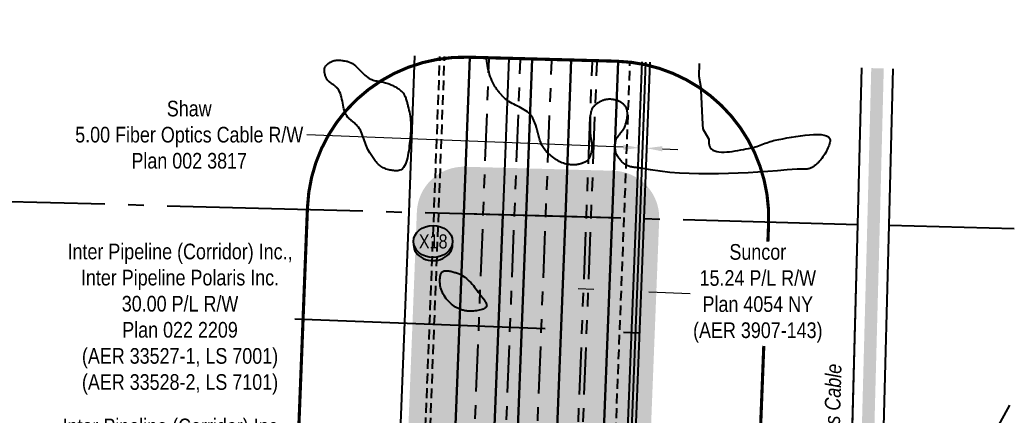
# Model space of a CAD drawing. Extents: x 373067 to 375041, y 6008437 to 6010386.
# Drawn here: x 373884 to 374519, y 6009244 to 6009496 of the extents above; entities that cross this region are included whole.
import ezdxf
from ezdxf.enums import TextEntityAlignment as Align

# ---------------------------------------------------------------- set-up
doc = ezdxf.new("R2010")
doc.units = 0
doc.header["$LTSCALE"] = 5
doc.header["$PDSIZE"] = 0.5
for name, pattern in [('foc-DRILLPATH', [14.75, 6, -1.75, 1.75, -1.75, 1.75, -1.75]), ('foc-QUARTERLINE', [33, 25, -3, 2, -3]), ('foc-TIELINE', [1.875, 1.25, -0.625]), ('UG_PIPE', [1.875, 1.25, -0.625])]:
    doc.linetypes.add(name, pattern=pattern)
doc.layers.get('Defpoints').update_dxf_attribs({"color": 9})
for name, color, linetype in [('AS-CABLE', 224, 'foc-CABLE'), ('AS-PIPE-UG', 44, 'UG_PIPE'), ('AS-ROADS', 254, 'Continuous'), ('AS-TELEPHONE-T', 224, 'Continuous'), ('AS-TELUS', 224, 'foc-TEL'), ('C-RW', 13, 'Continuous'), ('F-RW', 190, 'Continuous'), ('L-QSEC', 8, 'foc-QUARTERLINE'), ('L-SEC', 7, 'Continuous'), ('P-BUFFER-H 30m', 51, 'Continuous'), ('P-BUFFER-YELLOW', 50, 'foc-TIELINE'), ('P-CROSSINGS', 250, 'Continuous'), ('P-PDRILLPATH', 12, 'foc-DRILLPATH'), ('P-PROPOSED', 10, 'Continuous'), ('P-PROPOSED-T', 10, 'Continuous'), ('WETLAND', 143, 'Continuous')]:
    doc.layers.add(name, color=color, linetype=linetype)
doc.layers.add('F-RW-T', color=190, linetype='Continuous', lineweight=9)
for name, color, linetype, true_color in [('P-REPAIR-BLUE-H', 7, 'Continuous', 0xa0d6fd), ('P-REPAIR-BROWN-H', 7, 'Continuous', 0xe7d5cf), ('P-REPAIR-GREEN-H', 7, 'Continuous', 0xd9ffb3), ('P-REPAIR-PURPLE-H', 7, 'Continuous', 0xeeddfd)]:
    doc.layers.add(name, color=color, linetype=linetype, true_color=true_color)
doc.styles.add('80CG', font='ARIALN.TTF', dxfattribs={"height": 10})
doc.styles.add('80L', font='ARIALN.TTF', dxfattribs={"height": 10})
doc.styles.add('Crossing', font='ARIALN.TTF', dxfattribs={"height": 10})
doc.styles.add('foc-LtypeFont', font='ARIALN.TTF', dxfattribs={"height": 7.35})
doc.linetypes.add('foc-CABLE', pattern='A,2,-1,["C",foc-LtypeFont,S=0.2,R=0,X=-0.625,Y=-0.75],-1.24,8', length=12.24)
doc.linetypes.add('foc-TEL', pattern='A,2,-1,["T",foc-LtypeFont,S=0.2,R=0,X=-0.425,Y=-0.75],-1.24,8', length=12.24)
doc.linetypes.add('foc-TEL-NOLINE', pattern='A,0,-2,["T",foc-LtypeFont,S=0.2,R=0,X=-0.425,Y=-0.75],-10.24', length=12.24)
doc.dimstyles.new('Compass 5 000', dxfattribs={"dimscale": 5, "dimtxt": 9, "dimasz": 2, "dimexe": 0.2, "dimexo": 0.0625, "dimgap": 0.5, "dimtad": 0, "dimtih": 1, "dimtoh": 1, "dimzin": 0, "dimdsep": 46, "dimtxsty": '80CG', "dimcen": 0.1, "dimse1": 1, "dimse2": 1, "dimclrd": 256, "dimclrt": 256, "dimaunit": 1, "dimadec": 4, "dimazin": 0, "dimtfac": 0.06, "dimtofl": 0, "dimtmove": 0, "dimatfit": 1, "dimfxl": 0.2, "dimtolj": 1, "dimtzin": 0, "dimlwd": -1, "dimarcsym": 0})

# ---------------------------------------------------------------- blocks, each defined once
blk = doc.blocks.new('*D428')
at = {"layer": 'Defpoints', "color": 0, "transparency": 16777216}
for p in [(374200.73, 6009204.15), (374198.63, 6009150.85), (374223.61, 6009149.86)]:
    blk.add_point(p, dxfattribs=at)
at = {"layer": 'P-PROPOSED-T', "color": 240, "transparency": 16777216}
for p, q in [((374190.74, 6009204.55), (374052.98, 6009209.98)), ((374235.71, 6009202.78), (374245.7, 6009202.38))]:
    blk.add_line(p, q, dxfattribs=at)
for points in [[(374190.81, 6009206.21), (374190.68, 6009202.88), (374200.73, 6009204.15)], [(374235.77, 6009204.44), (374235.64, 6009201.11), (374225.71, 6009203.17)]]:
    blk.add_solid(points, dxfattribs=at)
at = {"layer": 'P-PROPOSED-T', "transparency": 16777216, "insert": (373981.17, 6009209.98), "char_height": 10, "attachment_point": 5, "style": '80CG'}
blk.add_mtext('\\A1;Inter Pipeline (Corridor) Inc.\\P25.00 P/L R/W\\PPlan 082 4569\\P(AER 48184-4, LS 7007)', dxfattribs=at)
blk = doc.blocks.new('*D429')
at = {"layer": 'Defpoints', "color": 0, "transparency": 16777216}
for p in [(374229.46, 6009298.31), (374224.96, 6009184.09), (374254.94, 6009182.91)]:
    blk.add_point(p, dxfattribs=at)
at = {"layer": 'P-PROPOSED-T', "color": 240, "transparency": 16777216}
for p, q in [((374219.47, 6009298.7), (374059.34, 6009305.01)), ((374269.43, 6009296.73), (374279.42, 6009296.34))]:
    blk.add_line(p, q, dxfattribs=at)
for points in [[(374219.54, 6009300.36), (374219.4, 6009297.03), (374229.46, 6009298.31)], [(374269.5, 6009298.4), (374269.37, 6009295.07), (374259.44, 6009297.12)]]:
    blk.add_solid(points, dxfattribs=at)
at = {"layer": 'P-PROPOSED-T', "transparency": 16777216, "insert": (373985.94, 6009305.01), "char_height": 10, "attachment_point": 5, "style": '80CG'}
blk.add_mtext('\\A1;Inter Pipeline (Corridor) Inc.,\\PInter Pipeline Polaris Inc.\\P30.00 P/L R/W\\PPlan 022 2209\\P(AER 33527-1, LS 7001)\\P(AER 33528-2, LS 7101)', dxfattribs=at)
blk = doc.blocks.new('*D430')
at = {"layer": 'Defpoints', "color": 0, "transparency": 16777216}
for p in [(374260.48, 6009323.46), (374258.95, 6009284.62), (374274.17, 6009284.02)]:
    blk.add_point(p, dxfattribs=at)
at = {"layer": 'F-RW-T', "transparency": 16777216}
for p, q in [((374250.48, 6009323.85), (374240.49, 6009324.25)), ((374285.7, 6009322.46), (374312.14, 6009321.42))]:
    blk.add_line(p, q, dxfattribs=at)
for points in [[(374250.55, 6009325.52), (374250.42, 6009322.19), (374260.48, 6009323.46)], [(374285.76, 6009324.13), (374285.63, 6009320.8), (374275.71, 6009322.86)]]:
    blk.add_solid(points, dxfattribs=at)
at = {"layer": 'F-RW-T', "transparency": 16777216, "insert": (374355.33, 6009321.42), "char_height": 10, "attachment_point": 5, "style": '80CG'}
blk.add_mtext('\\A1;Suncor\\P15.24 P/L R/W\\PPlan 4054 NY\\P(AER 3907-143)', dxfattribs=at)
blk = doc.blocks.new('*D431')
at = {"layer": 'Defpoints', "color": 0, "transparency": 16777216}
for p in [(374279.31, 6009414.36), (374262.85, 6008996.74), (374267.85, 6008996.54)]:
    blk.add_point(p, dxfattribs=at)
at = {"layer": 'F-RW-T', "transparency": 16777216}
for p, q in [((374269.32, 6009414.75), (374066.93, 6009422.73)), ((374294.3, 6009413.77), (374304.29, 6009413.37))]:
    blk.add_line(p, q, dxfattribs=at)
for points in [[(374269.38, 6009416.42), (374269.25, 6009413.09), (374279.31, 6009414.36)], [(374294.36, 6009415.43), (374294.23, 6009412.1), (374284.31, 6009414.16)]]:
    blk.add_solid(points, dxfattribs=at)
at = {"layer": 'F-RW-T', "transparency": 16777216, "insert": (373991.81, 6009422.73), "char_height": 10, "attachment_point": 5, "style": '80CG'}
blk.add_mtext('\\A1;Shaw\\P5.00 Fiber Optics Cable R/W\\PPlan 002 3817', dxfattribs=at)
blk = doc.blocks.new('xing2')
h = blk.add_hatch(color=50)
h.dxf.hatch_style = 1
edge = h.paths.add_edge_path()
edge.add_ellipse((0, 0), major_axis=(-12.5, 0), ratio=0.816297, start_angle=0, end_angle=360)
h = blk.add_hatch(color=250)
h.dxf.hatch_style = 1
edge = h.paths.add_edge_path()
edge.add_ellipse((0, -2.05), major_axis=(-12.5, 0), ratio=0.816297, start_angle=0, end_angle=180)
edge.add_line((12.5, -2.05), (12.5, 0))
edge.add_ellipse((0, 0), major_axis=(-12.5, 0), ratio=0.816297, start_angle=0, end_angle=180, ccw=False)
edge.add_line((-12.5, 0), (-12.5, -2.05))
at = {"color": 250}
blk.add_ellipse((0, 0), major_axis=(-12.5, 0), ratio=0.816297, dxfattribs=at)
blk.add_ellipse((0, -2.05), major_axis=(-12.5, 0), ratio=0.816297, start_param=0, end_param=3.141593, dxfattribs=at)
at = {"color": 250, "style": 'Crossing'}
blk.add_attdef('CROSSING', text='', height=9, dxfattribs=at).set_placement((0.09, 0.02), align=Align.MIDDLE_CENTER)
at = {"color": 250, "style": 'Crossing', "flags": 1}
for tag, p in [('OWNER', (0.09, -12.49)), ('DESCRIPTION', (0.09, -25.77)), ('LOCATION', (0.09, -39.3)), ('DWG_REF', (0.09, -52.84))]:
    blk.add_attdef(tag, text='', height=9, dxfattribs=at).set_placement(p, align=Align.MIDDLE_CENTER)

msp = doc.modelspace()

# ---------------------------------------------------------------- hatches: boundary and pattern name
at = {"layer": 'P-BUFFER-H 30m'}
h = msp.add_hatch(color=256, dxfattribs=at)
h.dxf.hatch_style = 1
h.paths.add_polyline_path([(374292.278, 6009368.566, 0.4178257), (374263.113, 6009399.736), (374168.14, 6009402.307, 0.4106106), (374137.352, 6009373.499), (374105.676, 6008569.655, 0.4176154), (374134.819, 6008538.486), (374229.789, 6008535.846, 0.4108199), (374260.599, 6008564.654)])
h.paths.add_polyline_path([(374230.622, 6008565.835), (374200.632, 6008566.668), (374175.64, 6008567.363), (374160.645, 6008567.78), (374135.653, 6008568.474), (374167.328, 6009372.318), (374192.321, 6009371.641), (374207.317, 6009371.235), (374232.31, 6009370.559), (374262.301, 6009369.747)], flags=16)
at = {"layer": 'P-REPAIR-BLUE-H'}
h = msp.add_hatch(color=256, dxfattribs=at)
h.dxf.hatch_style = 1
h.paths.add_polyline_path([(374135.653, 6008568.474), (374160.645, 6008567.78), (374192.321, 6009371.641), (374167.328, 6009372.318)])
at = {"layer": 'P-REPAIR-BROWN-H'}
h = msp.add_hatch(color=256, dxfattribs=at)
h.dxf.hatch_style = 1
h.paths.add_polyline_path([(374192.321, 6009371.641), (374160.645, 6008567.78), (374175.64, 6008567.363), (374207.317, 6009371.235)])
at = {"layer": 'P-REPAIR-GREEN-H'}
h = msp.add_hatch(color=256, dxfattribs=at)
h.dxf.hatch_style = 1
h.paths.add_polyline_path([(374207.317, 6009371.235), (374175.64, 6008567.363), (374200.632, 6008566.668), (374232.31, 6009370.559)])
at = {"layer": 'P-REPAIR-PURPLE-H'}
h = msp.add_hatch(color=256, dxfattribs=at)
h.dxf.hatch_style = 1
h.paths.add_polyline_path([(374232.31, 6009370.559), (374200.632, 6008566.668), (374230.622, 6008565.835), (374262.301, 6009369.747)])

# ---------------------------------------------------------------- linework, layer by layer
at = {"layer": 'AS-CABLE', "flags": 128}
msp.add_lwpolyline([(374243.528, 6008445.31), (374247.6, 6008545.264), (374248.358, 6008565.367, -0.0004239), (374248.358, 6008565.371), (374280.037, 6009369.295), (374283.818, 6009469.201)], format="xyb", dxfattribs=at)
at = {"layer": 'AS-PIPE-UG', "flags": 128}
for points in [[(374111.828, 6008448.97), (374115.907, 6008549.113), (374116.667, 6008569.207), (374148.343, 6009373.052), (374152.118, 6009472.767)], [(374114.827, 6008448.887), (374118.905, 6008548.995), (374119.665, 6008569.091), (374151.34, 6009372.936), (374155.117, 6009472.685)], [(374233.411, 6008445.591), (374237.485, 6008545.603), (374238.243, 6008565.705), (374269.922, 6009369.628), (374273.701, 6009469.475)]]:
    msp.add_lwpolyline(points, dxfattribs=at)
at = {"layer": 'AS-ROADS', "const_width": 8, "flags": 128}
msp.add_lwpolyline([(374404.656, 6008440.832), (374407.315, 6008540.821), (374407.851, 6008560.935), (374429.314, 6009365.268), (374431.859, 6009465.193)], dxfattribs=at)
at = {"layer": 'AS-TELUS', "linetype": 'foc-TEL-NOLINE', "flags": 128}
msp.add_lwpolyline([(374394.6, 6008441.111), (374397.258, 6008541.076), (374397.817, 6008561.188), (374419.227, 6009365.498), (374421.79, 6009465.465)], dxfattribs=at)
at = {"layer": 'C-RW', "flags": 128}
for points in [[(374196.104, 6009471.576), (374192.321, 6009371.641), (374160.645, 6008567.78), (374135.653, 6008568.474), (374167.328, 6009372.318), (374171.112, 6009472.252)], [(374196.104, 6009471.576), (374192.321, 6009371.641), (374160.645, 6008567.78), (374175.64, 6008567.363), (374207.317, 6009371.235), (374211.1, 6009471.17)], [(374211.1, 6009471.17), (374207.317, 6009371.235), (374175.64, 6008567.363), (374200.632, 6008566.668), (374232.31, 6009370.559), (374236.092, 6009470.493)], [(374236.092, 6009470.493), (374232.31, 6009370.559), (374200.632, 6008566.668), (374230.622, 6008565.835), (374262.301, 6009369.747), (374266.083, 6009469.681)]]:
    msp.add_lwpolyline(points, dxfattribs=at)
at = {"layer": 'F-RW', "flags": 128}
for points in [[(374171.112, 6009472.252), (374167.328, 6009372.318), (374135.653, 6008568.474), (374100.664, 6008569.447), (374132.339, 6009373.265), (374136.122, 6009473.2)], [(374286.317, 6009469.133), (374282.535, 6009369.199), (374250.856, 6008565.273), (374245.858, 6008565.411), (374277.536, 6009369.334), (374281.319, 6009469.268)], [(374516.185, 6009250.006), (374455.034, 6009138.887), (374432.754, 6009117.81), (374432.066, 6009091.981), (374469.68, 6009127.565), (374515.123, 6009210.14)]]:
    msp.add_lwpolyline(points, dxfattribs=at)
at = {"layer": 'F-RW'}
msp.add_lwpolyline([(374266.083, 6009469.681), (374262.301, 6009369.747), (374230.622, 6008565.835), (374245.858, 6008565.411), (374277.536, 6009369.334), (374281.319, 6009469.268)], dxfattribs=at)
at = {"layer": 'L-QSEC'}
for p, q in [((373647.893, 6009386.382), (374419.227, 6009365.498)), ((374439.371, 6009365.006), (374519.195, 6009362.963))]:
    msp.add_line(p, q, dxfattribs=at)
at = {"layer": 'L-SEC'}
for p, q in [((374419.227, 6009365.498), (374421.79, 6009465.465)), ((374439.34, 6009364.982), (374441.903, 6009464.921)), ((374397.794, 6008561.189), (374419.227, 6009365.498)), ((374417.907, 6008560.667), (374439.34, 6009364.962))]:
    msp.add_line(p, q, dxfattribs=at)
at = {"layer": 'P-BUFFER-YELLOW', "ltscale": 2, "const_width": 2, "flags": 128}
msp.add_lwpolyline([(374361.776, 6009354.467), (374362.223, 6009365.809, 0.4178257), (374265.007, 6009469.71), (374170.035, 6009472.281, 0.4106106), (374067.406, 6009376.256), (374035.73, 6008572.412, 0.4176154), (374132.875, 6008468.513), (374227.844, 6008465.873, 0.2215652), (374305.379, 6008499.416)], format="xyb", dxfattribs=at)
at = {"layer": 'P-BUFFER-YELLOW', "ltscale": 2, "flags": 128}
msp.add_lwpolyline([(374344.656, 6008919.989, 2, 2, 0), (374354.068, 6009158.839, 2, 2, 0), (374359.154, 6009287.912, 0, 0, 0)], format="xyseb", dxfattribs=at)
at = {"layer": 'P-CROSSINGS', "flags": 128}
msp.add_lwpolyline([(374177.591, 6009315.293, 0, 4.5, 0), (374146.737, 6009353.658, 0, 0, 0)], format="xyseb", dxfattribs=at)
at = {"layer": 'P-PDRILLPATH', "flags": 128}
for points in [[(374143.318, 6008448.095), (374147.395, 6008548.163), (374148.154, 6008568.262), (374179.831, 6009372.124), (374183.608, 6009471.914)], [(374163.312, 6008447.539), (374167.386, 6008547.55), (374168.145, 6008567.652), (374199.822, 6009371.525), (374203.602, 6009471.373)], [(374183.306, 6008446.983), (374187.383, 6008547.052), (374188.141, 6008567.15), (374219.819, 6009371.041), (374223.596, 6009470.831)], [(374209.298, 6008446.261), (374213.377, 6008546.375), (374214.135, 6008566.471), (374245.813, 6009370.384), (374249.589, 6009470.128)], [(374212.297, 6008446.178), (374216.374, 6008546.257), (374217.132, 6008566.355), (374248.811, 6009370.268), (374252.588, 6009470.046)]]:
    msp.add_lwpolyline(points, dxfattribs=at)
at = {"layer": 'P-PROPOSED', "flags": 128}
for points in [[(374135.653, 6008568.474), (374160.645, 6008567.78), (374192.321, 6009371.641), (374167.328, 6009372.318)], [(374192.321, 6009371.641), (374160.645, 6008567.78), (374175.64, 6008567.363), (374207.317, 6009371.235)], [(374207.317, 6009371.235), (374175.64, 6008567.363), (374200.632, 6008566.668), (374232.31, 6009370.559)], [(374232.31, 6009370.559), (374200.632, 6008566.668), (374230.622, 6008565.835), (374262.301, 6009369.747)]]:
    msp.add_lwpolyline(points, close=True, dxfattribs=at)
at = {"layer": 'WETLAND'}
msp.add_lwpolyline([(374317.936, 6009468.277), (374317.553, 6009460.224), (374318.875, 6009452.948), (374318.966, 6009451.14), (374320.059, 6009429.284), (374320.198, 6009426.49), (374324.098, 6009419.99), (374324.086, 6009419.591), (374324.075, 6009419.196), (374324.068, 6009418.805), (374324.065, 6009418.42), (374324.068, 6009418.041), (374324.078, 6009417.67), (374324.096, 6009417.307), (374324.123, 6009416.953), (374324.161, 6009416.61), (374324.21, 6009416.279), (374324.273, 6009415.959), (374324.351, 6009415.653), (374324.444, 6009415.362), (374324.553, 6009415.086), (374324.681, 6009414.826), (374324.829, 6009414.583), (374325.614, 6009413.675), (374326.596, 6009412.957), (374327.753, 6009412.414), (374329.065, 6009412.029), (374330.511, 6009411.786), (374332.07, 6009411.67), (374333.721, 6009411.664), (374335.444, 6009411.751), (374337.218, 6009411.918), (374339.021, 6009412.146), (374340.833, 6009412.42), (374342.634, 6009412.725), (374344.402, 6009413.043), (374346.117, 6009413.359), (374347.757, 6009413.658), (374349.303, 6009413.922), (374350.395, 6009414.125), (374351.481, 6009414.374), (374352.561, 6009414.662), (374353.636, 6009414.985), (374354.708, 6009415.335), (374355.777, 6009415.706), (374356.844, 6009416.091), (374357.91, 6009416.486), (374358.975, 6009416.883), (374360.041, 6009417.277), (374361.109, 6009417.661), (374362.179, 6009418.028), (374363.252, 6009418.374), (374364.329, 6009418.69), (374365.412, 6009418.973), (374366.5, 6009419.214), (374368.765, 6009419.666), (374371.269, 6009420.159), (374373.96, 6009420.67), (374376.783, 6009421.178), (374379.685, 6009421.661), (374382.614, 6009422.098), (374385.514, 6009422.467), (374388.334, 6009422.747), (374391.019, 6009422.917), (374393.516, 6009422.956), (374395.771, 6009422.84), (374397.732, 6009422.55), (374399.345, 6009422.064), (374400.555, 6009421.36), (374401.311, 6009420.417), (374401.558, 6009419.214), (374401.506, 6009418.57), (374401.378, 6009417.845), (374401.177, 6009417.051), (374400.91, 6009416.197), (374400.581, 6009415.295), (374400.194, 6009414.356), (374399.756, 6009413.391), (374399.27, 6009412.411), (374398.742, 6009411.426), (374398.177, 6009410.448), (374397.579, 6009409.486), (374396.954, 6009408.554), (374396.307, 6009407.66), (374395.643, 6009406.816), (374394.966, 6009406.034), (374394.282, 6009405.323), (374393.989, 6009405.039), (374393.691, 6009404.753), (374393.387, 6009404.467), (374393.078, 6009404.182), (374392.763, 6009403.899), (374392.444, 6009403.621), (374392.119, 6009403.347), (374391.789, 6009403.081), (374391.454, 6009402.822), (374391.115, 6009402.573), (374390.771, 6009402.335), (374390.423, 6009402.109), (374390.071, 6009401.896), (374389.715, 6009401.699), (374389.354, 6009401.518), (374388.99, 6009401.354), (374388.505, 6009401.172), (374388.007, 6009401.026), (374387.497, 6009400.912), (374386.976, 6009400.827), (374386.445, 6009400.766), (374385.906, 6009400.727), (374385.361, 6009400.705), (374384.811, 6009400.697), (374384.257, 6009400.699), (374383.7, 6009400.708), (374383.143, 6009400.72), (374382.586, 6009400.73), (374382.031, 6009400.737), (374381.479, 6009400.735), (374380.932, 6009400.722), (374380.391, 6009400.693), (374374.156, 6009400.245), (374367.904, 6009399.789), (374361.639, 6009399.34), (374355.364, 6009398.913), (374349.082, 6009398.525), (374342.798, 6009398.192), (374336.513, 6009397.929), (374330.232, 6009397.752), (374323.957, 6009397.677), (374317.693, 6009397.721), (374311.443, 6009397.899), (374305.209, 6009398.226), (374298.996, 6009398.72), (374292.806, 6009399.395), (374286.643, 6009400.268), (374280.511, 6009401.354), (374279.926, 6009401.46), (374279.331, 6009401.552), (374278.729, 6009401.633), (374278.122, 6009401.708), (374277.512, 6009401.78), (374276.901, 6009401.852), (374276.292, 6009401.927), (374275.687, 6009402.009), (374275.088, 6009402.102), (374274.498, 6009402.209), (374273.917, 6009402.333), (374273.35, 6009402.479), (374272.797, 6009402.649), (374272.262, 6009402.846), (374271.745, 6009403.075), (374271.251, 6009403.339), (374270.724, 6009403.664), (374270.198, 6009404.024), (374269.678, 6009404.415), (374269.166, 6009404.836), (374268.664, 6009405.283), (374268.175, 6009405.755), (374267.702, 6009406.248), (374267.248, 6009406.761), (374266.816, 6009407.292), (374266.409, 6009407.836), (374266.028, 6009408.393), (374265.678, 6009408.96), (374265.361, 6009409.534), (374265.08, 6009410.113), (374264.837, 6009410.694), (374264.636, 6009411.276), (374264.508, 6009411.73), (374264.4, 6009412.199), (374264.311, 6009412.68), (374264.241, 6009413.173), (374264.189, 6009413.674), (374264.155, 6009414.182), (374264.137, 6009414.695), (374264.135, 6009415.211), (374264.149, 6009415.728), (374264.179, 6009416.244), (374264.222, 6009416.757), (374264.28, 6009417.266), (374264.35, 6009417.768), (374264.434, 6009418.261), (374264.529, 6009418.744), (374264.636, 6009419.214), (374264.828, 6009419.845), (374265.087, 6009420.457), (374265.403, 6009421.052), (374265.768, 6009421.633), (374266.172, 6009422.203), (374266.606, 6009422.763), (374267.061, 6009423.318), (374267.528, 6009423.869), (374267.997, 6009424.419), (374268.46, 6009424.971), (374268.907, 6009425.528), (374269.33, 6009426.092), (374269.718, 6009426.666), (374270.064, 6009427.252), (374270.357, 6009427.854), (374270.589, 6009428.474), (374270.814, 6009429.214), (374271.032, 6009429.993), (374271.239, 6009430.802), (374271.429, 6009431.636), (374271.597, 6009432.487), (374271.739, 6009433.349), (374271.848, 6009434.215), (374271.922, 6009435.078), (374271.954, 6009435.93), (374271.939, 6009436.766), (374271.872, 6009437.578), (374271.749, 6009438.359), (374271.564, 6009439.103), (374271.312, 6009439.803), (374270.989, 6009440.451), (374270.589, 6009441.042), (374270.38, 6009441.293), (374270.154, 6009441.542), (374269.911, 6009441.786), (374269.654, 6009442.026), (374269.383, 6009442.262), (374269.101, 6009442.491), (374268.808, 6009442.714), (374268.506, 6009442.931), (374268.197, 6009443.14), (374267.883, 6009443.341), (374267.564, 6009443.534), (374267.242, 6009443.717), (374266.92, 6009443.891), (374266.597, 6009444.055), (374266.276, 6009444.208), (374265.959, 6009444.349), (374265.471, 6009444.544), (374264.966, 6009444.719), (374264.446, 6009444.873), (374263.912, 6009445.007), (374263.368, 6009445.121), (374262.816, 6009445.214), (374262.258, 6009445.286), (374261.696, 6009445.338), (374261.133, 6009445.37), (374260.571, 6009445.38), (374260.013, 6009445.371), (374259.461, 6009445.34), (374258.918, 6009445.289), (374258.384, 6009445.217), (374257.864, 6009445.124), (374257.36, 6009445.01), (374256.86, 6009444.872), (374256.356, 6009444.705), (374255.848, 6009444.512), (374255.34, 6009444.295), (374254.834, 6009444.054), (374254.332, 6009443.792), (374253.837, 6009443.511), (374253.351, 6009443.212), (374252.877, 6009442.897), (374252.417, 6009442.567), (374251.973, 6009442.225), (374251.548, 6009441.871), (374251.144, 6009441.508), (374250.764, 6009441.138), (374250.41, 6009440.761), (374250.084, 6009440.38), (374249.62, 6009439.729), (374249.235, 6009439.022), (374248.921, 6009438.265), (374248.671, 6009437.464), (374248.479, 6009436.625), (374248.336, 6009435.753), (374248.237, 6009434.855), (374248.173, 6009433.935), (374248.139, 6009432.999), (374248.125, 6009432.054), (374248.126, 6009431.104), (374248.135, 6009430.155), (374248.143, 6009429.214), (374248.145, 6009428.286), (374248.133, 6009427.376), (374248.1, 6009426.49), (374248.079, 6009425.539), (374248.11, 6009424.582), (374248.185, 6009423.62), (374248.294, 6009422.654), (374248.426, 6009421.685), (374248.573, 6009420.715), (374248.725, 6009419.745), (374248.873, 6009418.778), (374249.007, 6009417.813), (374249.117, 6009416.854), (374249.195, 6009415.9), (374249.231, 6009414.954), (374249.215, 6009414.017), (374249.137, 6009413.091), (374248.989, 6009412.177), (374248.761, 6009411.276), (374248.671, 6009410.977), (374248.581, 6009410.673), (374248.49, 6009410.364), (374248.396, 6009410.053), (374248.3, 6009409.741), (374248.199, 6009409.429), (374248.094, 6009409.119), (374247.982, 6009408.812), (374247.864, 6009408.509), (374247.739, 6009408.213), (374247.605, 6009407.925), (374247.461, 6009407.645), (374247.308, 6009407.376), (374247.143, 6009407.119), (374246.966, 6009406.875), (374246.777, 6009406.646), (374246.535, 6009406.394), (374246.272, 6009406.156), (374245.99, 6009405.932), (374245.691, 6009405.722), (374245.376, 6009405.524), (374245.049, 6009405.338), (374244.71, 6009405.163), (374244.363, 6009405), (374244.008, 6009404.846), (374243.647, 6009404.702), (374243.284, 6009404.566), (374242.919, 6009404.439), (374242.554, 6009404.319), (374242.193, 6009404.207), (374241.836, 6009404.101), (374241.485, 6009404), (374240.975, 6009403.869), (374240.455, 6009403.759), (374239.925, 6009403.671), (374239.388, 6009403.602), (374238.844, 6009403.552), (374238.296, 6009403.521), (374237.745, 6009403.507), (374237.192, 6009403.509), (374236.638, 6009403.526), (374236.086, 6009403.558), (374235.537, 6009403.603), (374234.992, 6009403.661), (374234.453, 6009403.73), (374233.921, 6009403.811), (374233.399, 6009403.901), (374232.886, 6009404), (374231.959, 6009404.223), (374231.038, 6009404.511), (374230.124, 6009404.858), (374229.22, 6009405.26), (374228.327, 6009405.712), (374227.446, 6009406.209), (374226.579, 6009406.747), (374225.728, 6009407.32), (374224.893, 6009407.923), (374224.077, 6009408.552), (374223.281, 6009409.202), (374222.507, 6009409.869), (374221.756, 6009410.546), (374221.029, 6009411.23), (374220.329, 6009411.916), (374219.657, 6009412.599), (374218.682, 6009413.747), (374217.845, 6009415.012), (374217.126, 6009416.376), (374216.506, 6009417.824), (374215.966, 6009419.339), (374215.486, 6009420.905), (374215.046, 6009422.505), (374214.629, 6009424.123), (374214.213, 6009425.742), (374213.78, 6009427.347), (374213.311, 6009428.921), (374212.785, 6009430.447), (374212.184, 6009431.91), (374211.488, 6009433.292), (374210.678, 6009434.577), (374209.735, 6009435.75), (374208.903, 6009436.58), (374207.999, 6009437.343), (374207.032, 6009438.05), (374206.013, 6009438.709), (374204.951, 6009439.331), (374203.855, 6009439.923), (374202.735, 6009440.497), (374201.602, 6009441.06), (374200.464, 6009441.623), (374199.332, 6009442.195), (374198.215, 6009442.785), (374197.123, 6009443.402), (374196.066, 6009444.056), (374195.053, 6009444.757), (374194.094, 6009445.512), (374193.199, 6009446.333), (374192.788, 6009446.747), (374192.38, 6009447.167), (374191.974, 6009447.594), (374191.573, 6009448.027), (374191.176, 6009448.466), (374190.783, 6009448.911), (374190.396, 6009449.361), (374190.015, 6009449.816), (374189.64, 6009450.276), (374189.272, 6009450.741), (374188.912, 6009451.21), (374188.56, 6009451.683), (374188.217, 6009452.16), (374187.883, 6009452.64), (374187.559, 6009453.123), (374187.245, 6009453.609), (374186.537, 6009454.805), (374185.892, 6009456.04), (374185.308, 6009457.313), (374184.779, 6009458.618), (374184.302, 6009459.952), (374183.872, 6009461.311), (374183.486, 6009462.692), (374183.139, 6009464.09), (374182.828, 6009465.501), (374182.547, 6009466.923), (374182.294, 6009468.35), (374182.064, 6009469.779), (374181.853, 6009471.206), (374181.748, 6009471.964)], dxfattribs=at)
for points in [[(374126.391, 6009400.031), (374125.83, 6009399.895), (374125.219, 6009399.802), (374124.564, 6009399.751), (374123.873, 6009399.739), (374123.152, 6009399.766), (374122.407, 6009399.828), (374121.646, 6009399.925), (374120.876, 6009400.054), (374120.101, 6009400.213), (374119.33, 6009400.4), (374118.569, 6009400.614), (374117.825, 6009400.853), (374117.104, 6009401.114), (374116.413, 6009401.396), (374115.758, 6009401.697), (374115.147, 6009402.015), (374114.531, 6009402.389), (374113.938, 6009402.81), (374113.366, 6009403.275), (374112.815, 6009403.779), (374112.281, 6009404.317), (374111.765, 6009404.885), (374111.264, 6009405.48), (374110.777, 6009406.096), (374110.302, 6009406.729), (374109.839, 6009407.375), (374109.385, 6009408.03), (374108.939, 6009408.688), (374108.5, 6009409.346), (374108.067, 6009410), (374107.637, 6009410.645), (374107.209, 6009411.276), (374106.583, 6009412.269), (374106.021, 6009413.306), (374105.516, 6009414.381), (374105.055, 6009415.487), (374104.628, 6009416.615), (374104.226, 6009417.76), (374103.838, 6009418.913), (374103.454, 6009420.067), (374103.063, 6009421.215), (374102.655, 6009422.35), (374102.22, 6009423.464), (374101.747, 6009424.551), (374101.226, 6009425.602), (374100.646, 6009426.612), (374099.998, 6009427.571), (374099.272, 6009428.474), (374098.939, 6009428.834), (374098.589, 6009429.182), (374098.224, 6009429.519), (374097.848, 6009429.848), (374097.462, 6009430.17), (374097.07, 6009430.486), (374096.673, 6009430.8), (374096.274, 6009431.112), (374095.876, 6009431.424), (374095.481, 6009431.738), (374095.091, 6009432.056), (374094.71, 6009432.38), (374094.34, 6009432.711), (374093.983, 6009433.051), (374093.642, 6009433.402), (374093.319, 6009433.766), (374092.608, 6009434.723), (374092.013, 6009435.757), (374091.517, 6009436.858), (374091.104, 6009438.015), (374090.757, 6009439.217), (374090.46, 6009440.452), (374090.198, 6009441.711), (374089.953, 6009442.982), (374089.711, 6009444.254), (374089.454, 6009445.517), (374089.166, 6009446.759), (374088.832, 6009447.97), (374088.435, 6009449.139), (374087.959, 6009450.256), (374087.387, 6009451.308), (374086.704, 6009452.286), (374086.308, 6009452.741), (374085.871, 6009453.173), (374085.399, 6009453.584), (374084.899, 6009453.978), (374084.38, 6009454.361), (374083.847, 6009454.736), (374083.309, 6009455.106), (374082.773, 6009455.476), (374082.246, 6009455.85), (374081.736, 6009456.231), (374081.249, 6009456.624), (374080.794, 6009457.032), (374080.377, 6009457.46), (374080.005, 6009457.912), (374079.686, 6009458.391), (374079.428, 6009458.901), (374079.262, 6009459.306), (374079.101, 6009459.735), (374078.949, 6009460.184), (374078.806, 6009460.65), (374078.676, 6009461.128), (374078.561, 6009461.616), (374078.463, 6009462.109), (374078.385, 6009462.603), (374078.329, 6009463.096), (374078.298, 6009463.583), (374078.294, 6009464.06), (374078.32, 6009464.525), (374078.378, 6009464.972), (374078.47, 6009465.399), (374078.598, 6009465.802), (374078.766, 6009466.177), (374078.912, 6009466.429), (374079.081, 6009466.678), (374079.272, 6009466.922), (374079.482, 6009467.162), (374079.709, 6009467.396), (374079.951, 6009467.624), (374080.206, 6009467.846), (374080.472, 6009468.061), (374080.747, 6009468.269), (374081.028, 6009468.47), (374081.314, 6009468.662), (374081.602, 6009468.846), (374081.89, 6009469.02), (374082.176, 6009469.185), (374082.459, 6009469.34), (374082.735, 6009469.484), (374083.309, 6009469.743), (374083.911, 6009469.952), (374084.539, 6009470.115), (374085.187, 6009470.235), (374085.853, 6009470.315), (374086.533, 6009470.359), (374087.224, 6009470.369), (374087.922, 6009470.349), (374088.623, 6009470.302), (374089.323, 6009470.231), (374090.02, 6009470.139), (374090.709, 6009470.03), (374091.387, 6009469.907), (374092.05, 6009469.773), (374092.695, 6009469.631), (374093.319, 6009469.484), (374094.355, 6009469.159), (374095.345, 6009468.709), (374096.294, 6009468.149), (374097.21, 6009467.496), (374098.099, 6009466.766), (374098.966, 6009465.975), (374099.818, 6009465.139), (374100.662, 6009464.273), (374101.504, 6009463.395), (374102.35, 6009462.52), (374103.207, 6009461.665), (374104.08, 6009460.844), (374104.977, 6009460.076), (374105.904, 6009459.375), (374106.866, 6009458.757), (374107.871, 6009458.239), (374108.608, 6009457.935), (374109.365, 6009457.673), (374110.139, 6009457.446), (374110.927, 6009457.248), (374111.726, 6009457.073), (374112.534, 6009456.916), (374113.347, 6009456.769), (374114.163, 6009456.627), (374114.978, 6009456.484), (374115.79, 6009456.333), (374116.597, 6009456.169), (374117.394, 6009455.985), (374118.18, 6009455.776), (374118.951, 6009455.535), (374119.705, 6009455.256), (374120.438, 6009454.932), (374120.973, 6009454.675), (374121.514, 6009454.412), (374122.06, 6009454.143), (374122.607, 6009453.866), (374123.153, 6009453.581), (374123.696, 6009453.287), (374124.234, 6009452.983), (374124.762, 6009452.668), (374125.28, 6009452.341), (374125.783, 6009452.001), (374126.271, 6009451.647), (374126.74, 6009451.279), (374127.187, 6009450.895), (374127.611, 6009450.494), (374128.008, 6009450.077), (374128.376, 6009449.641), (374128.703, 6009449.198), (374129.005, 6009448.732), (374129.285, 6009448.246), (374129.542, 6009447.74), (374129.781, 6009447.219), (374130.002, 6009446.683), (374130.208, 6009446.135), (374130.4, 6009445.578), (374130.581, 6009445.013), (374130.752, 6009444.443), (374130.916, 6009443.871), (374131.073, 6009443.297), (374131.227, 6009442.725), (374131.378, 6009442.157), (374131.53, 6009441.595), (374131.683, 6009441.042), (374132.021, 6009439.769), (374132.323, 6009438.48), (374132.589, 6009437.176), (374132.82, 6009435.86), (374133.016, 6009434.533), (374133.177, 6009433.198), (374133.304, 6009431.857), (374133.398, 6009430.512), (374133.459, 6009429.165), (374133.487, 6009427.819), (374133.484, 6009426.476), (374133.449, 6009425.137), (374133.384, 6009423.806), (374133.287, 6009422.483), (374133.161, 6009421.172), (374133.006, 6009419.875), (374132.842, 6009418.551), (374132.679, 6009417.138), (374132.511, 6009415.657), (374132.329, 6009414.13), (374132.127, 6009412.578), (374131.897, 6009411.023), (374131.63, 6009409.487), (374131.321, 6009407.99), (374130.961, 6009406.555), (374130.543, 6009405.203), (374130.059, 6009403.955), (374129.502, 6009402.832), (374128.864, 6009401.857), (374128.138, 6009401.051), (374127.316, 6009400.435), (374126.391, 6009400.031)], [(374181.954, 6009313.38), (374181.781, 6009312.926), (374181.459, 6009312.504), (374181.006, 6009312.114), (374180.435, 6009311.757), (374179.762, 6009311.434), (374179.003, 6009311.143), (374178.173, 6009310.885), (374177.287, 6009310.661), (374176.361, 6009310.469), (374175.411, 6009310.312), (374174.451, 6009310.187), (374173.496, 6009310.097), (374172.564, 6009310.04), (374171.668, 6009310.017), (374170.824, 6009310.028), (374170.048, 6009310.073), (374169.545, 6009310.125), (374169.037, 6009310.196), (374168.524, 6009310.286), (374168.008, 6009310.392), (374167.49, 6009310.516), (374166.973, 6009310.655), (374166.456, 6009310.809), (374165.943, 6009310.977), (374165.434, 6009311.158), (374164.93, 6009311.352), (374164.434, 6009311.556), (374163.946, 6009311.771), (374163.469, 6009311.996), (374163.002, 6009312.229), (374162.549, 6009312.47), (374162.11, 6009312.719), (374161.205, 6009313.286), (374160.309, 6009313.928), (374159.429, 6009314.638), (374158.57, 6009315.41), (374157.739, 6009316.237), (374156.942, 6009317.113), (374156.185, 6009318.034), (374155.474, 6009318.991), (374154.816, 6009319.981), (374154.216, 6009320.995), (374153.681, 6009322.028), (374153.216, 6009323.075), (374152.828, 6009324.129), (374152.524, 6009325.183), (374152.308, 6009326.233), (374152.188, 6009327.271), (374152.159, 6009327.759), (374152.135, 6009328.278), (374152.12, 6009328.822), (374152.115, 6009329.384), (374152.122, 6009329.957), (374152.142, 6009330.535), (374152.178, 6009331.113), (374152.231, 6009331.683), (374152.304, 6009332.239), (374152.398, 6009332.775), (374152.515, 6009333.284), (374152.657, 6009333.761), (374152.826, 6009334.198), (374153.023, 6009334.589), (374153.251, 6009334.928), (374153.511, 6009335.208), (374153.865, 6009335.462), (374154.283, 6009335.653), (374154.757, 6009335.786), (374155.28, 6009335.866), (374155.845, 6009335.899), (374156.444, 6009335.888), (374157.072, 6009335.84), (374157.719, 6009335.759), (374158.38, 6009335.65), (374159.047, 6009335.519), (374159.713, 6009335.371), (374160.37, 6009335.211), (374161.012, 6009335.043), (374161.631, 6009334.873), (374162.22, 6009334.706), (374162.772, 6009334.547), (374163.882, 6009334.171), (374164.963, 6009333.697), (374166.017, 6009333.134), (374167.042, 6009332.489), (374168.04, 6009331.771), (374169.011, 6009330.988), (374169.955, 6009330.147), (374170.873, 6009329.257), (374171.766, 6009328.325), (374172.633, 6009327.36), (374173.475, 6009326.37), (374174.292, 6009325.362), (374175.085, 6009324.345), (374175.855, 6009323.326), (374176.601, 6009322.315), (374177.324, 6009321.318), (374177.672, 6009320.844), (374178.047, 6009320.347), (374178.442, 6009319.832), (374178.848, 6009319.302), (374179.259, 6009318.763), (374179.667, 6009318.218), (374180.064, 6009317.671), (374180.444, 6009317.127), (374180.799, 6009316.59), (374181.121, 6009316.064), (374181.403, 6009315.553), (374181.638, 6009315.062), (374181.817, 6009314.595), (374181.935, 6009314.156), (374181.983, 6009313.75), (374181.954, 6009313.38)]]:
    msp.add_lwpolyline(points, close=True, dxfattribs=at)

# ---------------------------------------------------------------- block references
at = {"layer": 'P-CROSSINGS'}
msp.add_blockref('xing2', (374147.698, 6009354.612), dxfattribs=at).add_auto_attribs({'CROSSING': 'X18'})

# ---------------------------------------------------------------- texts
at = {"layer": 'AS-TELEPHONE-T', "insert": (374396.262, 6009178.951), "char_height": 10, "attachment_point": 1, "rotation": 88.473557, "style": '80L'}
msp.add_mtext_dynamic_manual_height_columns('\\pi0.29898;{\\fArial Narrow|b0|i1|c0|p34;Buried Telus Cable}', width=97.23506, gutter_width=50, heights=[0], dxfattribs=at)

# ---------------------------------------------------------------- dimensions: what is measured, and where the dimension line sits
at = {"layer": 'F-RW-T'}
for base, p1, p2, text, picture, middle in [((374279.311, 6009414.357), (374267.85, 6008996.544), (374262.854, 6008996.741), 'Shaw\\P5.00 Fiber Optics Cable R/W\\PPlan 002 3817', '*D431', (373991.807, 6009422.726)), ((374260.477, 6009323.459), (374274.175, 6009284.02), (374258.946, 6009284.62), 'Suncor\\P15.24 P/L R/W\\PPlan 4054 NY\\P(AER 3907-143)', '*D430', (374355.33, 6009321.423))]:
    dim = msp.add_linear_dim(base=base, p1=p1, p2=p2, angle=177.743401, text=text, dimstyle='Compass 5 000', dxfattribs=at)
    dim.commit()
    dim.dimension.update_dxf_attribs({"geometry": picture, "text_midpoint": middle, "dimtype": 161})
at = {"layer": 'P-PROPOSED-T'}
for base, p1, p2, text, picture, middle in [((374229.462, 6009298.305), (374254.939, 6009182.912), (374224.962, 6009184.094), 'Inter Pipeline (Corridor) Inc.,\\PInter Pipeline Polaris Inc.\\P30.00 P/L R/W\\PPlan 022 2209\\P(AER 33527-1, LS 7001)\\P(AER 33528-2, LS 7101)', '*D429', (373985.938, 6009305.009)), ((374200.733, 6009204.153), (374223.613, 6009149.864), (374198.632, 6009150.848), 'Inter Pipeline (Corridor) Inc.\\P25.00 P/L R/W\\PPlan 082 4569\\P(AER 48184-4, LS 7007)', '*D428', (373981.166, 6009209.975))]:
    dim = msp.add_linear_dim(base=base, p1=p1, p2=p2, angle=177.743401, text=text, dimstyle='Compass 5 000', override={"dimclrd": 240}, dxfattribs=at)
    dim.commit()
    dim.dimension.update_dxf_attribs({"geometry": picture, "text_midpoint": middle, "dimtype": 161})

doc.saveas('drawing.dxf')
